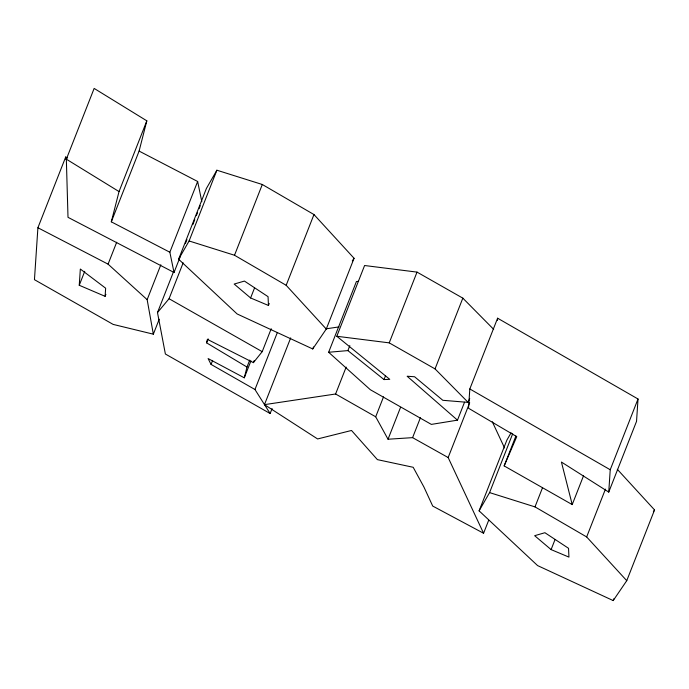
<?xml version="1.0" encoding="UTF-8"?>
<svg xmlns="http://www.w3.org/2000/svg" width="689" height="689" viewBox="0 0 689 689"><rect width="100%" height="100%" fill="white"/><g stroke="black" fill="none" stroke-linecap="round" stroke-linejoin="round"><path stroke-width="1.03" d="M67.591 157.988L65.696 157.006L37.904 227.749L34.45 279.682L113.151 324.407L153.337 334.174L159.211 319.231M65.55 159.125L65.696 157.006M79.252 285.272L80.337 269.037L105.65 288.209L105.107 296.33L79.252 285.272L84.738 271.32M572.214 504.589L561.423 462.043L608.749 492.101L636.541 421.349L638.023 399L497.604 318.206L469.812 388.958L468.529 408.25L516.75 436.654L504.159 465.919L572.214 504.589L583.566 475.694M497.467 320.351L497.604 318.206M608.749 492.101L610.23 469.752L638.023 399M272.095 408.551L270.14 413.529L254.964 389.509L211.058 364.412L208.095 358.547L244.294 377.805L246.989 367.048L206.571 342.846L207.398 339.367L253.397 362.647L262.208 351.657L271.216 328.739M174.033 272.474L169.847 252.234L111.308 221.832L119.033 191.576L146.826 120.833L94.143 88.416L66.342 159.168L68.004 217.328L174.033 272.474L180.294 256.532M111.308 221.832L139.1 151.08L146.826 120.833M153.337 334.174L147.153 299.655L108.078 264.154L116.691 242.227M105.107 296.33L105.891 294.341M147.153 299.655L160.847 264.774M169.847 252.234L197.64 181.483L139.1 151.08M270.14 413.529L165.386 354.017L157.488 312.565L173.542 271.707M178.615 259.21L206.407 188.459L216.889 170.217L262.302 184.497L313.969 214.555L354.068 258.289L326.267 329.041L312.72 348.944L237.119 313.951L178.615 259.21L189.096 240.969L216.889 170.217M185.384 243.57L186.952 239.591M192.817 224.64L194.78 219.662M196.339 215.674L197.519 212.686M199.087 208.698L200.258 205.71M157.488 312.565L169.063 298.725L183.153 262.853M326.267 329.041L286.168 285.298L234.51 255.249L262.302 184.497M206.571 342.846L208.138 338.859M211.058 364.412L212.625 360.425M269.235 303.479L268.46 305.477L250.607 297.958L254.525 287.993M246.989 367.048L249.728 360.071M244.294 377.805L250.951 360.864M253.397 362.647L254.172 360.657M286.168 285.298L313.969 214.555M254.964 389.509L277.279 332.709M488.665 520.307L483.575 533.26L432.709 506.062L423.916 486.994L413.185 467.288L377.4 459.632L351.519 430.47L317.612 438.953L264.464 404.65L290.689 337.886M312.72 348.944L313.504 346.955M464.532 402.212L457.479 420.152L431.357 424.398L370.337 389.724L328.636 352.268L356.428 281.517L358.564 281.336M328.636 352.268L347.876 350.598L384.031 379.57L389.767 379.346L336.8 336.266L364.593 265.515L417.026 272.112L462.836 298.148L493.668 329.351M347.876 350.598L349.84 345.62M264.464 404.65L335.595 393.996L346.162 367.091M336.8 336.266L389.225 342.864L417.026 272.112M384.031 379.57L385.59 375.583M483.575 533.26L448.16 457.548L412.59 437.644L388.028 439.229L375.703 416.793L383.532 396.864M388.028 439.229L400.55 407.337M469.7 398.397L468.132 402.385L435.043 368.899L462.836 298.148M412.59 437.644L420.419 417.715M448.16 457.548L469.691 402.738M617.318 469.312L654.55 509.929L626.757 580.681L613.201 600.584L537.601 565.591L479.096 510.85L506.889 440.099L511.083 432.804M479.096 510.85L489.578 492.601L512.676 433.812M504.159 465.919L515.897 436.025M626.757 580.681L586.658 536.938L534.991 506.889L542.432 487.95M551.097 549.598L534.655 535.697L544.913 532.718L568.537 548.306L568.942 557.108L551.097 549.598L555.007 539.633M586.658 536.938L605.45 489.112M613.201 600.584L613.985 598.595M352.294 260.89L354.068 258.289M653.37 511.66L654.55 509.929M326.259 328.808L338.988 326.905M468.132 402.385L442.82 400.3L414.597 376.762L407.13 376.228L457.479 420.152M189.096 240.969L234.51 255.249M489.578 492.601L534.991 506.889M37.904 227.749L108.078 264.154M389.225 342.864L435.043 368.899M169.063 298.725L262.208 351.657M335.595 393.996L375.703 416.793M469.812 388.958L610.23 469.752M66.342 159.168L119.033 191.576M250.607 297.958L234.174 284.057L244.431 281.078L268.055 296.666L268.46 305.477M492.299 421.746L504.555 447.953M197.64 181.483L201.825 201.722"/></g></svg>
